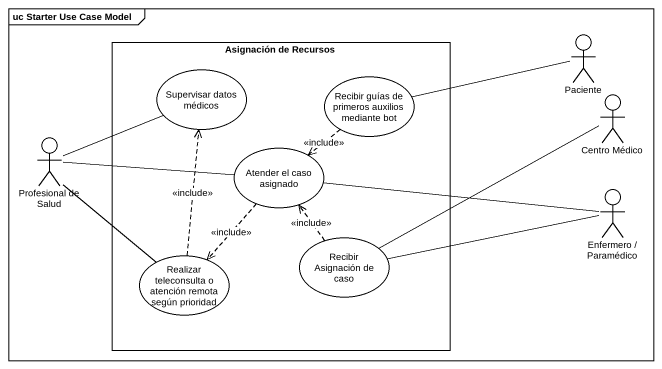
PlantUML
@startuml
mainframe uc Starter Use Case Model
rectangle "Asignación de Recursos" as Asignación_de_Recursos {
  usecase "Supervisar datos médicos" as Supervisar_datos_médicos
  usecase "Recibir guías de primeros auxilios mediante bot" as Recibir_guías_de_primeros
  usecase "Atender el caso asignado" as Atender_el_caso_asignado
  usecase "Recibir Asignación de caso" as Recibir_Asignación_de_caso
  usecase "Realizar teleconsulta o atención remota según prioridad" as Realizar_teleconsulta_o
}
actor Paciente
actor "Centro Médico" as Centro_Médico
actor "Profesional de Salud" as Profesional_de_Salud
actor "Enfermero / Paramédico" as Enfermero_Paramédico
Paciente -left- Recibir_guías_de_primeros
Recibir_guías_de_primeros ..> Atender_el_caso_asignado : <<include>>
Centro_Médico -left- Recibir_Asignación_de_caso
Profesional_de_Salud -right- Supervisar_datos_médicos
Profesional_de_Salud -right- Atender_el_caso_asignado
Profesional_de_Salud -- Realizar_teleconsulta_o
Atender_el_caso_asignado ..> Realizar_teleconsulta_o : <<include>>
Enfermero_Paramédico -left- Atender_el_caso_asignado
Enfermero_Paramédico -left- Recibir_Asignación_de_caso
Recibir_Asignación_de_caso .up.> Atender_el_caso_asignado : <<include>>
Realizar_teleconsulta_o .up.> Supervisar_datos_médicos : <<include>>
@enduml
